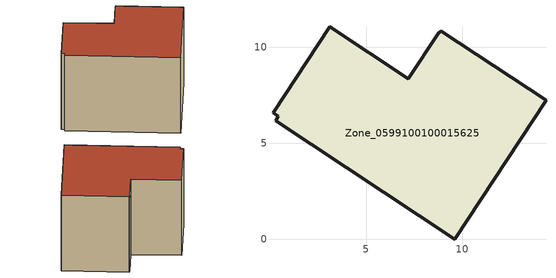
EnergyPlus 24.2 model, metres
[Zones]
Zone_0599100100015625
 floor ground (C_G): 0.44,6.41 0.16,6.58 3.11,11.05 7.21,8.35 8.79,10.75 8.91,10.82 14.37,7.22 9.62,0 0.29,6.15 z1.66
 wall outside (C_F): 0.29,6.15 9.62,0 14.37,7.22 8.91,10.82 8.79,10.75 7.21,8.35 3.11,11.05 0.16,6.58 0.44,6.41 0.29,6.15 z1.66:10.42
 roof outside (C_R): 8.91,10.82 8.79,10.75 7.21,8.35 3.11,11.05 0.16,6.58 0.44,6.41 0.29,6.15 9.62,0 14.37,7.22 z10.42
[BUILDING]
Pand.0599100100015625: North Axis=0; Terrain=City; Loads Convergence Tolerance Value=0.04; Temperature Convergence Tolerance Value=0.4; Solar Distribution=FullExterior; Maximum Number of Warmup Days=25; Minimum Number of Warmup Days=1
[Site:Location]
Rotterdam.The.Hague.AP_ZH_NLD Design_Conditions: Latitude=51.96; Longitude=4.45; Time Zone=1; Elevation=-4.5
[SITE:GROUNDTEMPERATURE:BUILDINGSURFACE]
18, 18, 18, 18, 18, 18, 18, 18, 18, 18, 18, 18
[MATERIAL] Thermal Absorptance=0.9; Solar Absorptance=0.7; Visible Absorptance=0.7
Name | Roughness | Thickness | Conductivity | Density | Specific Heat
G.TC.2015-2018 | MediumSmooth | 0.15 | 0.0428571 | 540 | 1210
F.TC.2015-2018 | Rough | 0.3 | 0.0666667 | 1920 | 840
R.TC.2015-2018 | MediumRough | 0.2 | 0.0333333 | 1500 | 1000
[CONSTRUCTION]
C_G: G.TC.2015-2018
C_F: F.TC.2015-2018
C_R: R.TC.2015-2018
[ZONE]
Zone_0599100100015625: Type=1; Multiplier=1; Ceiling Height=Autocalculate; Volume=Autocalculate; Floor Area=autocalculate; Part of Total Floor Area=Yes
[ZONEINFILTRATION:DESIGNFLOWRATE]
Infil_Zone_0599100100015625: Zone or ZoneList or Space or SpaceList=Zone_0599100100015625; Schedule=AlwaysOn; Design Flow Rate Calculation Method=Flow/Area; Flow Rate per Floor Area=0.0015; Constant Term Coefficient=1; Temperature Term Coefficient=0; Velocity Term Coefficient=0; Velocity Squared Term Coefficient=0
[HVACTEMPLATE:ZONE:IDEALLOADSAIRSYSTEM]
Zone_0599100100015625: Maximum Heating Supply Air Temperature=50; Minimum Cooling Supply Air Temperature=13; Maximum Heating Supply Air Humidity Ratio=0.0156; Minimum Cooling Supply Air Humidity Ratio=0.0077; Heating Limit=NoLimit; Cooling Limit=NoLimit; Dehumidification Control Type=ConstantSensibleHeatRatio; Cooling Sensible Heat Ratio=0.7; Dehumidification Setpoint=60; Humidification Control Type=None; Humidification Setpoint=30; Outdoor Air Method=None; Outdoor Air Flow Rate per Person=0.00944; Outdoor Air Flow Rate per Zone Floor Area=0; Outdoor Air Flow Rate per Zone=0; Demand Controlled Ventilation Type=None; Outdoor Air Economizer Type=NoEconomizer; Heat Recovery Type=None; Sensible Heat Recovery Effectiveness=0.7; Latent Heat Recovery Effectiveness=0.65
[ZONECONTROL:THERMOSTAT]
ThermostatControl_Zone_0599100100015625: Zone or ZoneList=Zone_0599100100015625; Control Type Schedule=DualSetpointControlType; Control 1=Thermostat_Zone_0599100100015625; Temperature Difference Between Cutout And Setpoint=0
[THERMOSTATSETPOINT:DUALSETPOINT]
Thermostat_Zone_0599100100015625: Heating Setpoint Temperature Schedule=HeatingSetpoint_Zone_0599100100015625; Cooling Setpoint Temperature Schedule=CoolingSetpoint_Zone_0599100100015625
[SCHEDULE:COMPACT]
HeatingSetpoint_Zone_0599100100015625: Through: 12/31, For: AllDays, Until: 24:00, 21
CoolingSetpoint_Zone_0599100100015625: Through: 12/31, For: AllDays, Until: 24:00, 24
DualSetpointControlType: Through: 12/31, For: AllDays, Until: 24:00, 4
AlwaysOn: Through: 12/31, For: AllDays, Until: 24:00, 1
